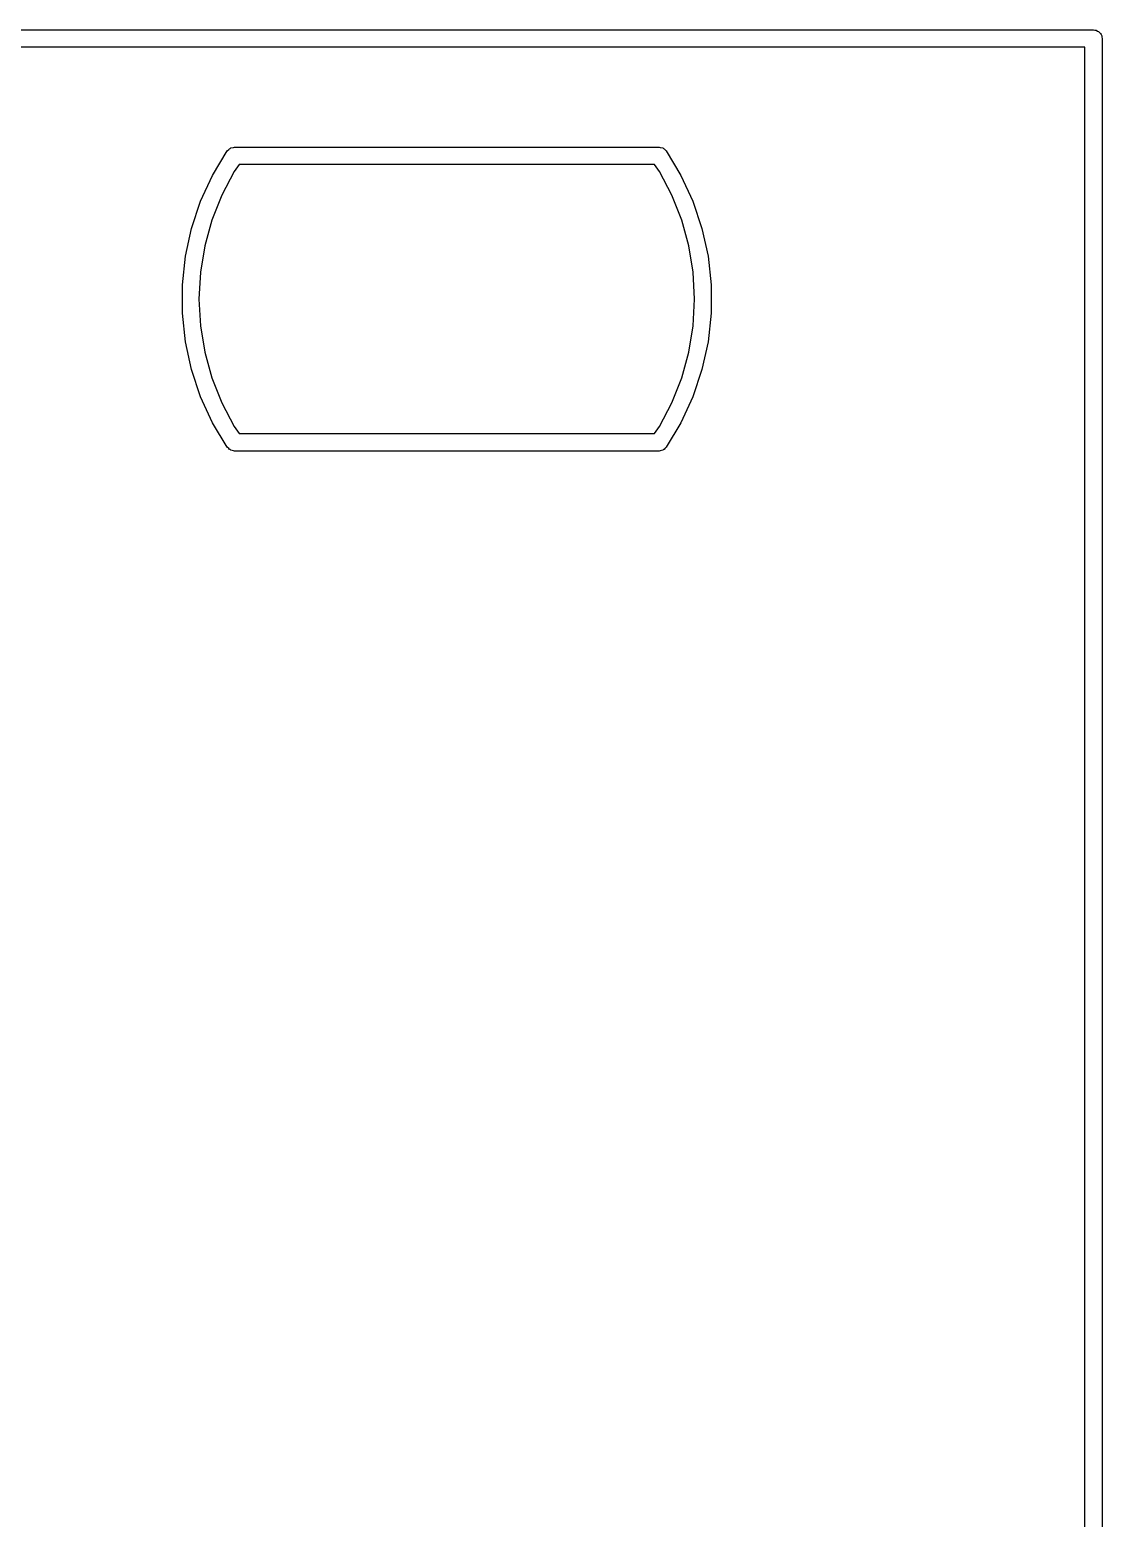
# Model space of a CAD drawing. Extents: x 108 to 148, y -157 to -29.
# Drawn here: x 136.05 to 148.4, y -45.65 to -28.51 of the extents above; entities that cross this region are included whole.
import ezdxf

# ---------------------------------------------------------------- set-up
doc = ezdxf.new("R2010")
doc.units = 0
doc.layers.add('BLACK', color=7, linetype='CONTINUOUS')

msp = doc.modelspace()

# ---------------------------------------------------------------- linework, layer by layer
at = {"layer": 'BLACK', "linetype": 'CONTINUOUS'}
for p, q in [((108, -28.51), (148.3, -28.51)), ((108, -28.51), (147.4406, -28.51)), ((147.4406, -28.51), (148.3, -28.51)), ((148.3, -28.51), (148.315063, -28.514894)), ((148.3, -28.51), (148.315063, -28.514894)), ((148.315063, -28.514894), (148.330902, -28.514894)), ((148.315063, -28.514894), (148.330902, -28.514894)), ((148.330902, -28.514894), (148.343715, -28.524203)), ((148.330902, -28.514894), (148.343715, -28.524203)), ((148.343715, -28.524203), (148.358779, -28.529098)), ((148.343715, -28.524203), (148.358779, -28.529098)), ((148.358779, -28.529098), (148.368088, -28.541911)), ((148.358779, -28.529098), (148.368088, -28.541911)), ((148.368088, -28.541911), (148.380902, -28.551221)), ((148.368088, -28.541911), (148.380902, -28.551221)), ((148.380902, -28.551221), (148.385796, -28.566284)), ((148.380902, -28.551221), (148.385796, -28.566284)), ((148.385796, -28.566284), (148.395106, -28.579098)), ((148.385796, -28.566284), (148.395106, -28.579098)), ((148.395106, -28.579098), (148.395106, -28.594937)), ((148.395106, -28.579098), (148.395106, -28.594937)), ((148.395106, -28.594937), (148.4, -28.61)), ((148.395106, -28.594937), (148.4, -28.61)), ((148.4, -28.61), (148.4, -157.01)), ((148.4, -28.61), (148.4, -157.01)), ((148.2, -28.71), (108.1, -28.71)), ((147.4406, -28.71), (108.1, -28.71)), ((147.5, -28.71), (147.4406, -28.71)), ((148.2, -28.71), (147.5, -28.71)), ((148.2, -156.91), (148.2, -28.71)), ((148.2, -156.91), (148.2, -28.71)), ((138.152657, -30.186319), (138.321698, -29.904066)), ((138.152657, -30.186319), (138.321698, -29.904066)), ((138.321698, -29.904066), (138.337916, -29.889972)), ((138.321698, -29.904066), (138.337916, -29.889972)), ((138.337916, -29.889972), (138.345816, -29.879099)), ((138.337916, -29.889972), (138.345816, -29.879099)), ((138.345816, -29.879099), (138.353182, -29.876705)), ((138.345816, -29.879099), (138.353182, -29.876705)), ((138.353182, -29.876705), (138.36077, -29.870112)), ((138.353182, -29.876705), (138.36077, -29.870112)), ((138.36077, -29.870112), (138.392357, -29.863977)), ((138.36077, -29.870112), (138.392357, -29.863977)), ((138.392357, -29.863977), (138.404595, -29.860001)), ((138.392357, -29.863977), (138.404595, -29.860001)), ((138.404595, -29.860001), (143.295395, -29.860001)), ((138.404595, -29.860001), (138.404597, -29.860001)), ((138.404597, -29.860001), (138.4046, -29.86)), ((138.4046, -29.86), (143.2954, -29.86)), ((143.295395, -29.860001), (143.307658, -29.863985)), ((143.2954, -29.86), (143.307663, -29.863984)), ((143.307658, -29.863985), (143.339225, -29.870117)), ((143.307663, -29.863984), (143.33923, -29.870116)), ((143.339225, -29.870117), (143.346805, -29.876704)), ((143.33923, -29.870116), (143.34681, -29.876703)), ((143.346805, -29.876704), (143.354174, -29.879099)), ((143.34681, -29.876703), (143.354179, -29.879098)), ((143.354174, -29.879099), (143.362076, -29.889975)), ((143.354179, -29.879098), (143.362081, -29.889974)), ((143.362076, -29.889975), (143.378296, -29.904071)), ((143.362081, -29.889974), (143.378301, -29.90407)), ((143.378296, -29.904071), (143.378296, -29.904072)), ((143.378296, -29.904072), (143.54733, -30.186326)), ((143.378301, -29.90407), (143.378301, -29.904071)), ((143.378301, -29.904071), (143.547335, -30.186325)), ((138.40136, -30.143521), (138.257648, -30.4158)), ((138.401365, -30.14352), (138.257653, -30.4158)), ((138.457739, -30.060001), (138.40136, -30.143521)), ((138.457743, -30.060001), (138.401365, -30.14352)), ((143.24225, -30.060001), (138.457739, -30.060001)), ((143.24225, -30.060001), (138.457743, -30.060001)), ((143.298629, -30.143524), (143.24225, -30.060001)), ((143.298629, -30.143524), (143.24225, -30.060001)), ((143.442335, -30.415805), (143.298629, -30.143524)), ((143.442335, -30.415805), (143.298629, -30.143524)), ((138.015003, -30.485138), (138.152657, -30.186319)), ((138.015003, -30.485138), (138.152657, -30.186319)), ((143.54733, -30.186326), (143.68498, -30.485145)), ((143.547335, -30.186325), (143.684985, -30.485144)), ((137.910335, -30.797046), (138.015003, -30.485138)), ((137.910335, -30.797046), (138.015003, -30.485138)), ((138.257648, -30.4158), (138.1441, -30.701976)), ((138.257653, -30.4158), (138.144105, -30.701975)), ((143.555879, -30.70198), (143.442335, -30.415805)), ((143.555879, -30.70198), (143.442335, -30.415805)), ((143.68498, -30.485145), (143.789643, -30.797051)), ((143.684985, -30.485144), (143.789648, -30.797051)), ((137.839873, -31.118413), (137.910335, -30.797046)), ((137.839873, -31.118413), (137.910335, -30.797046)), ((138.1441, -30.701976), (138.062038, -30.998717)), ((138.144105, -30.701975), (138.062042, -30.998716)), ((143.637939, -30.99872), (143.555879, -30.70198)), ((143.637939, -30.99872), (143.555879, -30.70198)), ((143.789643, -30.797051), (143.860103, -31.118417)), ((143.789648, -30.797051), (143.860108, -31.118416)), ((138.062038, -30.998717), (138.012415, -31.30257)), ((138.062042, -30.998716), (138.012419, -31.302569)), ((143.687559, -31.302572), (143.637939, -30.99872)), ((143.687559, -31.302572), (143.637939, -30.99872)), ((137.804435, -31.4455), (137.839873, -31.118413)), ((137.804435, -31.4455), (137.839873, -31.118413)), ((143.860103, -31.118417), (143.895539, -31.445501)), ((143.860108, -31.118416), (143.895544, -31.445501)), ((138.012415, -31.30257), (137.99581, -31.610001)), ((138.012419, -31.302569), (137.995814, -31.61)), ((143.704164, -31.610001), (143.687559, -31.302572)), ((143.704164, -31.610001), (143.687559, -31.302572)), ((137.804435, -31.774501), (137.804435, -31.4455)), ((137.804435, -31.774501), (137.804435, -31.4455)), ((143.895539, -31.445501), (143.895539, -31.7745)), ((143.895544, -31.445501), (143.895544, -31.774499)), ((137.99581, -31.610001), (138.012415, -31.917432)), ((137.995814, -31.61), (138.012419, -31.917431)), ((143.687559, -31.91743), (143.704164, -31.610001)), ((143.687559, -31.91743), (143.704164, -31.610001)), ((137.839873, -32.101588), (137.804435, -31.774501)), ((137.839873, -32.101588), (137.804435, -31.774501)), ((143.895539, -31.7745), (143.860103, -32.101585)), ((143.895544, -31.774499), (143.860108, -32.101584)), ((138.012415, -31.917432), (138.062038, -32.221285)), ((138.012419, -31.917431), (138.062042, -32.221284)), ((143.637938, -32.221282), (143.687559, -31.91743)), ((143.637938, -32.221282), (143.687559, -31.91743)), ((137.910335, -32.422955), (137.839873, -32.101588)), ((137.910335, -32.422955), (137.839873, -32.101588)), ((143.860103, -32.101585), (143.789643, -32.42295)), ((143.860108, -32.101584), (143.789648, -32.422949)), ((138.062038, -32.221285), (138.144101, -32.518026)), ((138.062042, -32.221284), (138.144105, -32.518025)), ((143.555878, -32.518022), (143.637938, -32.221282)), ((143.555878, -32.518022), (143.637938, -32.221282)), ((138.015003, -32.734863), (137.910335, -32.422955)), ((138.015003, -32.734863), (137.910335, -32.422955)), ((138.144101, -32.518026), (138.257649, -32.804201)), ((138.144105, -32.518025), (138.257653, -32.8042)), ((143.442335, -32.804197), (143.555878, -32.518022)), ((143.442335, -32.804197), (143.555878, -32.518022)), ((143.789643, -32.42295), (143.684979, -32.734857)), ((143.789648, -32.422949), (143.684985, -32.734856)), ((138.152658, -33.033682), (138.015003, -32.734863)), ((138.152658, -33.033682), (138.015003, -32.734863)), ((138.257649, -32.804201), (138.401361, -33.076481)), ((138.257653, -32.8042), (138.401365, -33.07648)), ((143.298628, -33.076477), (143.442335, -32.804197)), ((143.298628, -33.076477), (143.442335, -32.804197)), ((143.684979, -32.734857), (143.547329, -33.033675)), ((143.684985, -32.734856), (143.547335, -33.033675)), ((138.321699, -33.315936), (138.152658, -33.033682)), ((138.321699, -33.315936), (138.152658, -33.033682)), ((143.547329, -33.033675), (143.378295, -33.31593)), ((143.547335, -33.033675), (143.378301, -33.315929)), ((138.401361, -33.076481), (138.45774, -33.160001)), ((138.401365, -33.07648), (138.457744, -33.16)), ((138.45774, -33.160001), (143.242249, -33.160001)), ((138.457744, -33.16), (143.242249, -33.16)), ((143.242249, -33.160001), (143.298628, -33.076477)), ((143.242249, -33.16), (143.298628, -33.076477)), ((138.337916, -33.330029), (138.321698, -33.315936)), ((138.321698, -33.315936), (138.321699, -33.315936)), ((138.337916, -33.330029), (138.321698, -33.315936)), ((138.321698, -33.315936), (138.321699, -33.315936)), ((138.345816, -33.340903), (138.337916, -33.330029)), ((138.345816, -33.340903), (138.337916, -33.330029)), ((138.353182, -33.343296), (138.345816, -33.340903)), ((138.353182, -33.343296), (138.345816, -33.340903)), ((138.36077, -33.34989), (138.353182, -33.343296)), ((138.36077, -33.34989), (138.353182, -33.343296)), ((138.392357, -33.356024), (138.36077, -33.34989)), ((138.392357, -33.356024), (138.36077, -33.34989)), ((138.404595, -33.360001), (138.392357, -33.356024)), ((138.404595, -33.360001), (138.392357, -33.356024)), ((143.295395, -33.360001), (138.404595, -33.360001)), ((143.295395, -33.360001), (138.404595, -33.360001)), ((143.307658, -33.356016), (143.295395, -33.360001)), ((143.295398, -33.36), (143.295395, -33.360001)), ((143.2954, -33.36), (143.295398, -33.36)), ((143.307663, -33.356015), (143.2954, -33.36)), ((143.339225, -33.349885), (143.307658, -33.356016)), ((143.339225, -33.349885), (143.307663, -33.356015)), ((143.346805, -33.343297), (143.339225, -33.349885)), ((143.33923, -33.349884), (143.339225, -33.349884)), ((143.339225, -33.349884), (143.339225, -33.349885)), ((143.34681, -33.343296), (143.33923, -33.349884)), ((143.354174, -33.340903), (143.346805, -33.343297)), ((143.354179, -33.340902), (143.34681, -33.343296)), ((143.362076, -33.330026), (143.354174, -33.340903)), ((143.362081, -33.330025), (143.354179, -33.340902)), ((143.378296, -33.315931), (143.362076, -33.330026)), ((143.378301, -33.31593), (143.362081, -33.330025)), ((143.378295, -33.31593), (143.378296, -33.315931)), ((143.378301, -33.315929), (143.378301, -33.31593))]:
    msp.add_line(p, q, dxfattribs=at)

doc.saveas('drawing.dxf')
